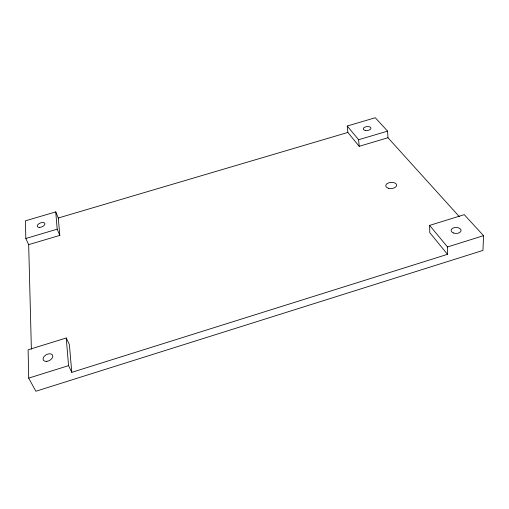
<?xml version="1.0" encoding="UTF-8"?>
<svg xmlns="http://www.w3.org/2000/svg" width="509" height="509" viewBox="0 0 509 509"><rect width="100%" height="100%" fill="white"/><g stroke="black" fill="none" stroke-linecap="round" stroke-linejoin="round"><path stroke-width="0.76" d="M447.5 254.335L447.506 246.96L429.628 225.392L464.265 214.658L483.55 235.673L482.952 250.422L35.84 391.256L28.701 378.123L28.116 349.798L66.246 337.982L69.37 344.625L71.794 372.34L447.5 254.335L429.761 232.638L429.628 225.392M28.701 378.123L68.55 365.64L66.246 337.982M447.506 246.96L483.55 235.673M25.813 238.486L57.18 229.177L55.742 211.897L25.45 220.823L25.813 238.486L28.669 244.651L31.38 349.238M387.584 131.137L375.286 117.744L347.233 126.009L358.61 139.733L387.584 131.137L387.973 137.742L459.334 216.656M28.669 244.651L59.814 235.381L58.293 218.005L55.742 211.897M347.233 126.009L347.863 132.448L359.189 146.306L387.973 137.742M58.293 218.005L347.863 132.448M68.55 365.64L71.794 372.34M57.18 229.177L59.814 235.381M358.61 139.733L359.189 146.306M46.866 361.352A5.23 3.308 -27.8 0 0 52.58 355.199A5.23 3.308 -27.8 0 0 44.34 356.205A5.23 3.308 -27.8 0 0 46.866 361.352M39.708 227.396A4.059 2.1 -21.7 0 0 44.868 223.521A4.059 2.1 -21.7 0 0 38.62 223.915A4.059 2.1 -21.7 0 0 39.708 227.396M365.195 130.412A3.875 1.96 -6.4 0 0 370.966 128.211A3.875 1.96 -6.4 0 0 365.163 127.008A3.875 1.96 -6.4 0 0 365.195 130.412M453.443 232.976A4.988 2.997 0.4 0 0 461.078 230.571A4.988 2.997 0.4 0 0 453.742 227.797A4.988 2.997 0.4 0 0 453.443 232.976M388.621 188.336A5.478 3.092 -4.3 0 0 396.664 185.091A5.478 3.092 -4.3 0 0 388.322 182.986A5.478 3.092 -4.3 0 0 388.621 188.336"/></g></svg>
